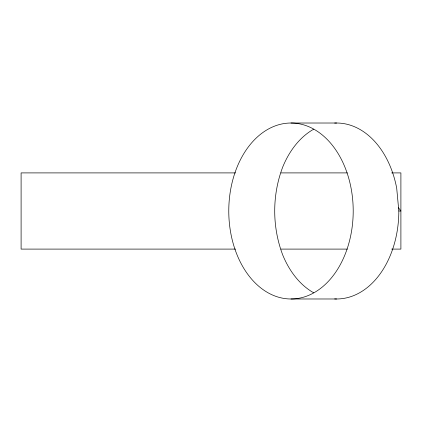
<?xml version="1.0" encoding="UTF-8"?>
<svg xmlns="http://www.w3.org/2000/svg" width="422" height="422" viewBox="0 0 422 422"><rect width="100%" height="100%" fill="white"/><g stroke="black" fill="none" stroke-linecap="round" stroke-linejoin="round"><path stroke-width="0.63" d="M290.99 123.018A87.982 62.213 -90 0 1 344.869 254.993A87.982 62.213 -90 0 1 237.111 254.993A87.982 62.213 -90 0 1 290.99 123.018L336.614 123.018M235.608 172.904L21.1 172.904L21.1 249.096L235.608 249.096M280.968 172.904L347.353 172.904M391.674 172.904L400.9 172.904L400.9 249.096L391.674 249.096M334.672 298.94A87.982 62.213 90 0 0 398.827 211L400.9 211L398.521 207.745M280.968 249.096L347.353 249.096M290.99 298.982L336.614 298.982M398.827 211L396.706 188.228A87.982 62.213 90 0 0 334.672 123.06M313.646 292.768A87.982 62.213 90 0 1 282.735 254.993C272.042 226.83 272.042 195.17 282.735 167.006A87.982 62.213 90 0 1 313.646 129.232"/></g></svg>
